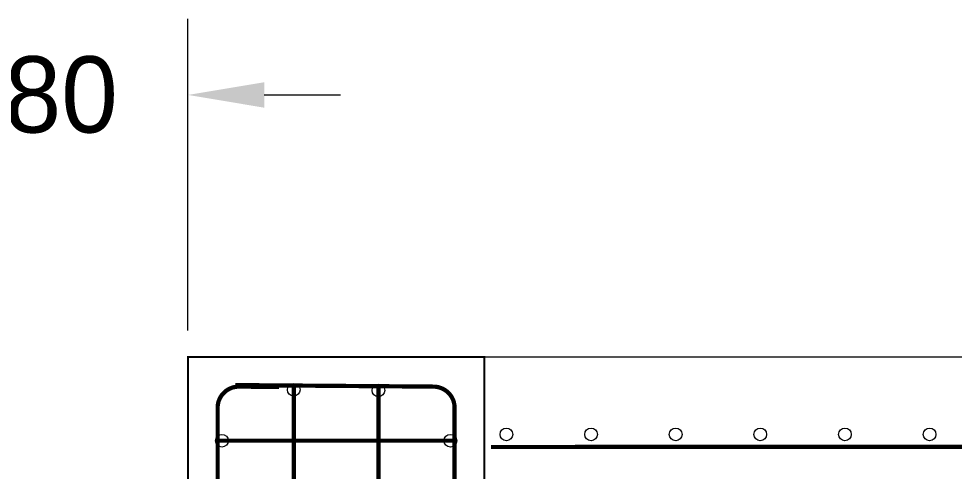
# Model space of a CAD drawing. Extents: x 10599 to 11843, y 9771 to 9967.
# Drawn here: x 11040.366 to 11042.577, y 9959.281 to 9960.349 of the extents above; entities that cross this region are included whole.
import ezdxf

# ---------------------------------------------------------------- set-up
doc = ezdxf.new("R2010")
doc.units = 0
doc.header["$MEASUREMENT"] = 0
doc.layers.add('taller', color=3, linetype='Continuous')
doc.dimstyles.get("Standard").update_dxf_attribs({"dimtxt": 0.18, "dimasz": 0.18, "dimexe": 0.18, "dimexo": 0.0625, "dimgap": 0.09, "dimtad": 0, "dimtih": 1, "dimtoh": 1, "dimdec": 4, "dimzin": 0, "dimdsep": 46, "dimtxsty": 'Standard', "dimcen": 0.09, "dimclrd": 254, "dimclre": 254, "dimadec": 0, "dimazin": 0, "dimtfac": 1, "dimtdec": 4, "dimtofl": 0, "dimtmove": 0, "dimatfit": 3, "dimfxl": 0, "dimtolj": 1, "dimtzin": 0, "dimarcsym": 0})

# ---------------------------------------------------------------- blocks, each defined once
blk = doc.blocks.new('*D26')
at = {"layer": 'taller', "color": 254, "linetype": 'Continuous', "lineweight": 0, "transparency": 16777216}
for p, q in [((11039.9663, 9959.6129), (11039.9663, 9960.3491)), ((11040.7663, 9959.6129), (11040.7663, 9960.3491)), ((11039.7863, 9960.1691), (11039.6063, 9960.1691)), ((11040.9463, 9960.1691), (11041.1263, 9960.1691))]:
    blk.add_line(p, q, dxfattribs=at)
for points in [[(11039.7863, 9960.1991), (11039.7863, 9960.1391), (11039.9663, 9960.1691)], [(11040.9463, 9960.1991), (11040.9463, 9960.1391), (11040.7663, 9960.1691)]]:
    blk.add_solid(points, dxfattribs=at)
at = {"layer": 'taller', "color": 0, "linetype": 'Continuous', "lineweight": 0, "transparency": 16777216, "insert": (11040.3663, 9960.1691), "char_height": 0.18, "attachment_point": 5}
blk.add_mtext('\\A1;0.80', dxfattribs=at)

msp = doc.modelspace()

# ---------------------------------------------------------------- hatches: boundary and pattern name
at = {"layer": 'taller', "linetype": 'Continuous', "lineweight": 0}
h = msp.add_hatch(dxfattribs=at)
h.set_pattern_fill('GRAVEL', color=5)
h.set_pattern_definition([(228.0127875, (2.422365, 2.32021), (-8, -9), [0.134536, -13.31908805]), (184.96974073, (2.332365, 2.220213), (12, 1), [0.230868, -22.85592476]), (132.5104471, (2.102365, 2.200213), (10, -11), [0.162788, -16.116032596]), (267.273689, (1.712365, 1.950213), (1, 20), [0.210238, -20.81355804]), (292.83365418, (1.702365, 1.740213), (-5, 12), [0.206155, -20.40937313]), (357.273689, (1.782365, 1.550213), (-20, 1), [0.210238, -20.81355804]), (37.69424047, (1.992365, 1.540213), (-13, -10), [0.278029, -27.52484855]), (72.25532837, (2.212365, 1.710213), (7, 22), [0.262488, -25.9863215]), (121.4295656, (2.292365, 1.960213), (-8, 13), [0.21095, -20.88407311]), (175.2363583, (2.182365, 2.14021), (11, -1), [0.240832, -11.80076258]), (222.3974378, (1.942365, 2.160213), (-12, -11), [0.311448, -30.833375005]), (138.8140748, (2.702365, 1.94021), (-7, 6), [0.106301, -10.52384481]), (171.4692344, (2.622365, 2.010213), (13, -2), [0.202237, -20.021511416]), (225, (2.4224, 2.0402), (-1e-16, -1), [0.141421, -1.27279256]), (203.1985905, (2.35237, 2.16021), (5, 2), [0.076158, -7.539615106]), (291.8014095, (2.28237, 2.13021), (-1, 3), [0.107703, -5.27746181]), (30.9637565, (2.32237, 2.03021), (3, 2), [0.174929, -5.656022895]), (161.5650512, (2.47237, 2.1202), (2, -1), [0.126491, -3.03578666]), (16.38954033, (1.702365, 2.130213), (10, 3), [0.1772, -17.54284515]), (70.34617594, (1.872365, 2.180213), (-4, -11), [0.148661, -14.71740775]), (293.1985905, (2.47237, 2.32021), (-2, 5), [0.152315, -7.463458106]), (343.61045967, (2.532365, 2.180213), (-10, 3), [0.1772, -17.54284515]), (339.4439548, (1.70237, 1.51021), (-5, 2), [0.17088, -8.373123745]), (294.77514057, (1.862365, 1.45021), (-5, 11), [0.143178, -14.17464306]), (66.8014095, (2.48237, 1.32021), (2, 5), [0.152315, -7.463458106]), (17.35402464, (2.542365, 1.460213), (-13, -4), [0.167631, -16.595423614]), (69.4439548, (1.99237, 1.32021), (-2, -5), [0.08544, -8.458563745]), (101.3099325, (2.42237, 1.32021), (-1, 4), [0.05099, -5.048029514]), (165.9637565, (2.41237, 1.37021), (3, -1), [0.206155, -3.916950626]), (186.00900596, (2.212365, 1.420213), (10, 1), [0.19105, -18.913923175]), (303.6900675, (2.32237, 1.9402), (-1, 2), [0.144222, -3.461329275]), (353.1572266, (2.402365, 1.820213), (17, -2), [0.251794, -24.927562624]), (60.9453959, (2.65237, 1.79021), (-4, -7), [0.102956, -10.19267414]), (90, (2.7024, 1.8802), (-1, 1), [0.06, -0.94]), (120.25643716, (2.192365, 1.45021), (4, -7), [0.138924, -13.75351999]), (48.0127875, (2.122365, 1.57021), (8, 9), [0.269072, -13.18455205]), (0, (2.3024, 1.7702), (1, 1), [0.26, -0.74]), (325.30484647, (2.562365, 1.770213), (10, -7), [0.158114, -15.6532743]), (254.0546041, (2.69237, 1.68021), (-1, -4), [0.145602, -7.13450789]), (207.64597536, (2.652365, 1.540213), (-19, -10), [0.237065, -23.46947418]), (175.42607874, (2.442365, 1.430213), (-13, 1), [0.250799, -24.82907341])])
edge = h.paths.add_edge_path()
edge.add_arc((11041.0163, 9959.4729), 0.015, 0, 360)
h = msp.add_hatch(dxfattribs=at)
h.set_pattern_fill('GRAVEL', color=5)
h.set_pattern_definition([(228.0127875, (2.622365, 2.31871), (-8, -9), [0.134536, -13.31908805]), (184.96974073, (2.532365, 2.218707), (12, 1), [0.230868, -22.85592476]), (132.5104471, (2.302365, 2.198707), (10, -11), [0.162788, -16.116032596]), (267.273689, (1.912365, 1.948707), (1, 20), [0.210238, -20.81355804]), (292.83365418, (1.902365, 1.738707), (-5, 12), [0.206155, -20.40937313]), (357.273689, (1.982365, 1.548707), (-20, 1), [0.210238, -20.81355804]), (37.69424047, (2.192365, 1.538707), (-13, -10), [0.278029, -27.52484855]), (72.25532837, (2.412365, 1.708707), (7, 22), [0.262488, -25.9863215]), (121.4295656, (2.492365, 1.958707), (-8, 13), [0.21095, -20.88407311]), (175.2363583, (2.382365, 2.13871), (11, -1), [0.240832, -11.80076258]), (222.3974378, (2.142365, 2.158707), (-12, -11), [0.311448, -30.833375005]), (138.8140748, (2.902365, 1.93871), (-7, 6), [0.106301, -10.52384481]), (171.4692344, (2.822365, 2.008707), (13, -2), [0.202237, -20.021511416]), (225, (2.6224, 2.0387), (-1e-16, -1), [0.141421, -1.27279256]), (203.1985905, (2.55237, 2.15871), (5, 2), [0.076158, -7.539615106]), (291.8014095, (2.48237, 2.1287), (-1, 3), [0.107703, -5.27746181]), (30.9637565, (2.52237, 2.0287), (3, 2), [0.174929, -5.656022895]), (161.5650512, (2.67237, 2.1187), (2, -1), [0.126491, -3.03578666]), (16.38954033, (1.902365, 2.128707), (10, 3), [0.1772, -17.54284515]), (70.34617594, (2.072365, 2.17871), (-4, -11), [0.148661, -14.71740775]), (293.1985905, (2.67237, 2.31871), (-2, 5), [0.152315, -7.463458106]), (343.61045967, (2.732365, 2.178707), (-10, 3), [0.1772, -17.54284515]), (339.4439548, (1.90237, 1.50871), (-5, 2), [0.17088, -8.373123745]), (294.77514057, (2.062365, 1.44871), (-5, 11), [0.143178, -14.17464306]), (66.8014095, (2.68237, 1.31871), (2, 5), [0.152315, -7.463458106]), (17.35402464, (2.742365, 1.458707), (-13, -4), [0.167631, -16.595423614]), (69.4439548, (2.19237, 1.31871), (-2, -5), [0.08544, -8.458563745]), (101.3099325, (2.62237, 1.3187), (-1, 4), [0.05099, -5.048029514]), (165.9637565, (2.61237, 1.3687), (3, -1), [0.206155, -3.916950626]), (186.00900596, (2.412365, 1.418707), (10, 1), [0.19105, -18.913923175]), (303.6900675, (2.52237, 1.9387), (-1, 2), [0.144222, -3.461329275]), (353.1572266, (2.602365, 1.818707), (17, -2), [0.251794, -24.927562624]), (60.9453959, (2.85237, 1.78871), (-4, -7), [0.102956, -10.19267414]), (90, (2.9024, 1.8787), (-1, 1), [0.06, -0.94]), (120.25643716, (2.392365, 1.44871), (4, -7), [0.138924, -13.75351999]), (48.0127875, (2.322365, 1.56871), (8, 9), [0.269072, -13.18455205]), (0, (2.5024, 1.7687), (1, 1), [0.26, -0.74]), (325.30484647, (2.762365, 1.768707), (10, -7), [0.158114, -15.6532743]), (254.0546041, (2.89237, 1.6787), (-1, -4), [0.145602, -7.13450789]), (207.64597536, (2.852365, 1.538707), (-19, -10), [0.237065, -23.46947418]), (175.42607874, (2.642365, 1.428707), (-13, 1), [0.250799, -24.82907341])])
edge = h.paths.add_edge_path()
edge.add_arc((11041.2163, 9959.4714), 0.015, 0, 360)
h = msp.add_hatch(dxfattribs=at)
h.set_pattern_fill('GRAVEL', color=5)
h.set_pattern_definition([(228.0127875, (2.252365, 2.2), (-8, -9), [0.134536, -13.31908805]), (184.96974073, (2.162365, 2.1), (12, 1), [0.230868, -22.85592476]), (132.5104471, (1.932365, 2.08), (10, -11), [0.162788, -16.116032596]), (267.273689, (1.542365, 1.83), (1, 20), [0.210238, -20.81355804]), (292.83365418, (1.532365, 1.62), (-5, 12), [0.206155, -20.40937313]), (357.273689, (1.612365, 1.43), (-20, 1), [0.210238, -20.81355804]), (37.69424047, (1.822365, 1.42), (-13, -10), [0.278029, -27.52484855]), (72.25532837, (2.042365, 1.59), (7, 22), [0.262488, -25.9863215]), (121.4295656, (2.122365, 1.84), (-8, 13), [0.21095, -20.88407311]), (175.2363583, (2.012365, 2.02), (11, -1), [0.240832, -11.80076258]), (222.3974378, (1.772365, 2.04), (-12, -11), [0.311448, -30.833375005]), (138.8140748, (2.532365, 1.82), (-7, 6), [0.106301, -10.52384481]), (171.4692344, (2.452365, 1.89), (13, -2), [0.202237, -20.021511416]), (225, (2.2524, 1.92), (-1e-16, -1), [0.141421, -1.27279256]), (203.1985905, (2.18237, 2.04), (5, 2), [0.076158, -7.539615106]), (291.8014095, (2.11237, 2.01), (-1, 3), [0.107703, -5.27746181]), (30.9637565, (2.15237, 1.91), (3, 2), [0.174929, -5.656022895]), (161.5650512, (2.30237, 2), (2, -1), [0.126491, -3.03578666]), (16.38954033, (1.532365, 2.01), (10, 3), [0.1772, -17.54284515]), (70.34617594, (1.702365, 2.06), (-4, -11), [0.148661, -14.71740775]), (293.1985905, (2.30237, 2.2), (-2, 5), [0.152315, -7.463458106]), (343.61045967, (2.362365, 2.06), (-10, 3), [0.1772, -17.54284515]), (339.4439548, (1.53237, 1.39), (-5, 2), [0.17088, -8.373123745]), (294.77514057, (1.692365, 1.33), (-5, 11), [0.143178, -14.17464306]), (66.8014095, (2.31237, 1.2), (2, 5), [0.152315, -7.463458106]), (17.35402464, (2.372365, 1.34), (-13, -4), [0.167631, -16.595423614]), (69.4439548, (1.82237, 1.2), (-2, -5), [0.08544, -8.458563745]), (101.3099325, (2.25237, 1.2), (-1, 4), [0.05099, -5.048029514]), (165.9637565, (2.24237, 1.25), (3, -1), [0.206155, -3.916950626]), (186.00900596, (2.042365, 1.3), (10, 1), [0.19105, -18.913923175]), (303.6900675, (2.15237, 1.82), (-1, 2), [0.144222, -3.461329275]), (353.1572266, (2.232365, 1.7), (17, -2), [0.251794, -24.927562624]), (60.9453959, (2.48237, 1.67), (-4, -7), [0.102956, -10.19267414]), (90, (2.5324, 1.76), (-1, 1), [0.06, -0.94]), (120.25643716, (2.022365, 1.33), (4, -7), [0.138924, -13.75351999]), (48.0127875, (1.952365, 1.45), (8, 9), [0.269072, -13.18455205]), (0, (2.1324, 1.65), (1, 1), [0.26, -0.74]), (325.30484647, (2.392365, 1.65), (10, -7), [0.158114, -15.6532743]), (254.0546041, (2.52237, 1.56), (-1, -4), [0.145602, -7.13450789]), (207.64597536, (2.482365, 1.42), (-19, -10), [0.237065, -23.46947418]), (175.42607874, (2.272365, 1.31), (-13, 1), [0.250799, -24.82907341])])
edge = h.paths.add_edge_path()
edge.add_arc((11040.8463, 9959.3527), 0.015, 0, 360)
h = msp.add_hatch(dxfattribs=at)
h.set_pattern_fill('GRAVEL', color=5)
h.set_pattern_definition([(228.0127875, (2.792365, 2.2), (-8, -9), [0.134536, -13.31908805]), (184.96974073, (2.702365, 2.1), (12, 1), [0.230868, -22.85592476]), (132.5104471, (2.472365, 2.08), (10, -11), [0.162788, -16.116032596]), (267.273689, (2.082365, 1.83), (1, 20), [0.210238, -20.81355804]), (292.83365418, (2.072365, 1.62), (-5, 12), [0.206155, -20.40937313]), (357.273689, (2.152365, 1.43), (-20, 1), [0.210238, -20.81355804]), (37.69424047, (2.362365, 1.42), (-13, -10), [0.278029, -27.52484855]), (72.25532837, (2.582365, 1.59), (7, 22), [0.262488, -25.9863215]), (121.4295656, (2.662365, 1.84), (-8, 13), [0.21095, -20.88407311]), (175.2363583, (2.552365, 2.02), (11, -1), [0.240832, -11.80076258]), (222.3974378, (2.312365, 2.04), (-12, -11), [0.311448, -30.833375005]), (138.8140748, (3.072365, 1.82), (-7, 6), [0.106301, -10.52384481]), (171.4692344, (2.992365, 1.89), (13, -2), [0.202237, -20.021511416]), (225, (2.7924, 1.92), (-1e-16, -1), [0.141421, -1.27279256]), (203.1985905, (2.72237, 2.04), (5, 2), [0.076158, -7.539615106]), (291.8014095, (2.65237, 2.01), (-1, 3), [0.107703, -5.27746181]), (30.9637565, (2.69237, 1.91), (3, 2), [0.174929, -5.656022895]), (161.5650512, (2.84237, 2), (2, -1), [0.126491, -3.03578666]), (16.38954033, (2.072365, 2.01), (10, 3), [0.1772, -17.54284515]), (70.34617594, (2.242365, 2.06), (-4, -11), [0.148661, -14.71740775]), (293.1985905, (2.84237, 2.2), (-2, 5), [0.152315, -7.463458106]), (343.61045967, (2.902365, 2.06), (-10, 3), [0.1772, -17.54284515]), (339.4439548, (2.07237, 1.39), (-5, 2), [0.17088, -8.373123745]), (294.77514057, (2.232365, 1.33), (-5, 11), [0.143178, -14.17464306]), (66.8014095, (2.85237, 1.2), (2, 5), [0.152315, -7.463458106]), (17.35402464, (2.912365, 1.34), (-13, -4), [0.167631, -16.595423614]), (69.4439548, (2.36237, 1.2), (-2, -5), [0.08544, -8.458563745]), (101.3099325, (2.79237, 1.2), (-1, 4), [0.05099, -5.048029514]), (165.9637565, (2.78237, 1.25), (3, -1), [0.206155, -3.916950626]), (186.00900596, (2.582365, 1.3), (10, 1), [0.19105, -18.913923175]), (303.6900675, (2.69237, 1.82), (-1, 2), [0.144222, -3.461329275]), (353.1572266, (2.772365, 1.7), (17, -2), [0.251794, -24.927562624]), (60.9453959, (3.02237, 1.67), (-4, -7), [0.102956, -10.19267414]), (90, (3.0724, 1.76), (-1, 1), [0.06, -0.94]), (120.25643716, (2.562365, 1.33), (4, -7), [0.138924, -13.75351999]), (48.0127875, (2.492365, 1.45), (8, 9), [0.269072, -13.18455205]), (0, (2.6724, 1.65), (1, 1), [0.26, -0.74]), (325.30484647, (2.932365, 1.65), (10, -7), [0.158114, -15.6532743]), (254.0546041, (3.06237, 1.56), (-1, -4), [0.145602, -7.13450789]), (207.64597536, (3.022365, 1.42), (-19, -10), [0.237065, -23.46947418]), (175.42607874, (2.812365, 1.31), (-13, 1), [0.250799, -24.82907341])])
edge = h.paths.add_edge_path()
edge.add_arc((11041.3863, 9959.3527), 0.015, 0, 360)
h = msp.add_hatch(dxfattribs=at)
h.set_pattern_fill('GRAVEL', color=5)
h.set_pattern_definition([(228.0127875, (2.9248, 2.214746), (-8, -9), [0.134536, -13.31908805]), (184.96974073, (2.834803, 2.114746), (12, 1), [0.230868, -22.85592476]), (132.5104471, (2.604803, 2.094746), (10, -11), [0.162788, -16.116032596]), (267.273689, (2.214803, 1.844746), (1, 20), [0.210238, -20.81355804]), (292.83365418, (2.204803, 1.634746), (-5, 12), [0.206155, -20.40937313]), (357.273689, (2.284803, 1.444746), (-20, 1), [0.210238, -20.81355804]), (37.69424047, (2.494803, 1.434746), (-13, -10), [0.278029, -27.52484855]), (72.25532837, (2.714803, 1.604746), (7, 22), [0.262488, -25.9863215]), (121.4295656, (2.794803, 1.854746), (-8, 13), [0.21095, -20.88407311]), (175.2363583, (2.6848, 2.034746), (11, -1), [0.240832, -11.80076258]), (222.3974378, (2.444803, 2.054746), (-12, -11), [0.311448, -30.833375005]), (138.8140748, (3.2048, 1.83475), (-7, 6), [0.106301, -10.52384481]), (171.4692344, (3.124803, 1.904746), (13, -2), [0.202237, -20.021511416]), (225, (2.9248, 1.93475), (-1e-16, -1), [0.141421, -1.27279256]), (203.1985905, (2.8548, 2.05475), (5, 2), [0.076158, -7.539615106]), (291.8014095, (2.7848, 2.02475), (-1, 3), [0.107703, -5.27746181]), (30.9637565, (2.8248, 1.92475), (3, 2), [0.174929, -5.656022895]), (161.5650512, (2.9748, 2.01475), (2, -1), [0.126491, -3.03578666]), (16.38954033, (2.204803, 2.024746), (10, 3), [0.1772, -17.54284515]), (70.34617594, (2.374803, 2.074746), (-4, -11), [0.148661, -14.71740775]), (293.1985905, (2.9748, 2.21475), (-2, 5), [0.152315, -7.463458106]), (343.61045967, (3.034803, 2.074746), (-10, 3), [0.1772, -17.54284515]), (339.4439548, (2.2048, 1.40475), (-5, 2), [0.17088, -8.373123745]), (294.77514057, (2.3648, 1.344746), (-5, 11), [0.143178, -14.17464306]), (66.8014095, (2.9848, 1.21475), (2, 5), [0.152315, -7.463458106]), (17.35402464, (3.044803, 1.354746), (-13, -4), [0.167631, -16.595423614]), (69.4439548, (2.4948, 1.21475), (-2, -5), [0.08544, -8.458563745]), (101.3099325, (2.9248, 1.21475), (-1, 4), [0.05099, -5.048029514]), (165.9637565, (2.9148, 1.26475), (3, -1), [0.206155, -3.916950626]), (186.00900596, (2.714803, 1.314746), (10, 1), [0.19105, -18.913923175]), (303.6900675, (2.8248, 1.83475), (-1, 2), [0.144222, -3.461329275]), (353.1572266, (2.904803, 1.714746), (17, -2), [0.251794, -24.927562624]), (60.9453959, (3.1548, 1.68475), (-4, -7), [0.102956, -10.19267414]), (90, (3.2048, 1.7747), (-1, 1), [0.06, -0.94]), (120.25643716, (2.6948, 1.344746), (4, -7), [0.138924, -13.75351999]), (48.0127875, (2.6248, 1.464746), (8, 9), [0.269072, -13.18455205]), (0, (2.8048, 1.6647), (1, 1), [0.26, -0.74]), (325.30484647, (3.064803, 1.664746), (10, -7), [0.158114, -15.6532743]), (254.0546041, (3.1948, 1.57475), (-1, -4), [0.145602, -7.13450789]), (207.64597536, (3.154803, 1.434746), (-19, -10), [0.237065, -23.46947418]), (175.42607874, (2.944803, 1.324746), (-13, 1), [0.250799, -24.82907341])])
edge = h.paths.add_edge_path()
edge.add_arc((11041.5187, 9959.3675), 0.015, 0, 360)
h = msp.add_hatch(dxfattribs=at)
h.set_pattern_fill('GRAVEL', color=5)
h.set_pattern_definition([(228.0127875, (3.1248, 2.214746), (-8, -9), [0.134536, -13.31908805]), (184.96974073, (3.034803, 2.114746), (12, 1), [0.230868, -22.85592476]), (132.5104471, (2.804803, 2.094746), (10, -11), [0.162788, -16.116032596]), (267.273689, (2.414803, 1.844746), (1, 20), [0.210238, -20.81355804]), (292.83365418, (2.404803, 1.634746), (-5, 12), [0.206155, -20.40937313]), (357.273689, (2.484803, 1.444746), (-20, 1), [0.210238, -20.81355804]), (37.69424047, (2.694803, 1.434746), (-13, -10), [0.278029, -27.52484855]), (72.25532837, (2.914803, 1.604746), (7, 22), [0.262488, -25.9863215]), (121.4295656, (2.994803, 1.854746), (-8, 13), [0.21095, -20.88407311]), (175.2363583, (2.8848, 2.034746), (11, -1), [0.240832, -11.80076258]), (222.3974378, (2.644803, 2.054746), (-12, -11), [0.311448, -30.833375005]), (138.8140748, (3.4048, 1.83475), (-7, 6), [0.106301, -10.52384481]), (171.4692344, (3.324803, 1.904746), (13, -2), [0.202237, -20.021511416]), (225, (3.1248, 1.93475), (-1e-16, -1), [0.141421, -1.27279256]), (203.1985905, (3.0548, 2.05475), (5, 2), [0.076158, -7.539615106]), (291.8014095, (2.9848, 2.02475), (-1, 3), [0.107703, -5.27746181]), (30.9637565, (3.0248, 1.92475), (3, 2), [0.174929, -5.656022895]), (161.5650512, (3.1748, 2.01475), (2, -1), [0.126491, -3.03578666]), (16.38954033, (2.404803, 2.024746), (10, 3), [0.1772, -17.54284515]), (70.34617594, (2.574803, 2.074746), (-4, -11), [0.148661, -14.71740775]), (293.1985905, (3.1748, 2.21475), (-2, 5), [0.152315, -7.463458106]), (343.61045967, (3.234803, 2.074746), (-10, 3), [0.1772, -17.54284515]), (339.4439548, (2.4048, 1.40475), (-5, 2), [0.17088, -8.373123745]), (294.77514057, (2.5648, 1.344746), (-5, 11), [0.143178, -14.17464306]), (66.8014095, (3.1848, 1.21475), (2, 5), [0.152315, -7.463458106]), (17.35402464, (3.244803, 1.354746), (-13, -4), [0.167631, -16.595423614]), (69.4439548, (2.6948, 1.21475), (-2, -5), [0.08544, -8.458563745]), (101.3099325, (3.1248, 1.21475), (-1, 4), [0.05099, -5.048029514]), (165.9637565, (3.1148, 1.26475), (3, -1), [0.206155, -3.916950626]), (186.00900596, (2.914803, 1.314746), (10, 1), [0.19105, -18.913923175]), (303.6900675, (3.0248, 1.83475), (-1, 2), [0.144222, -3.461329275]), (353.1572266, (3.104803, 1.714746), (17, -2), [0.251794, -24.927562624]), (60.9453959, (3.3548, 1.68475), (-4, -7), [0.102956, -10.19267414]), (90, (3.4048, 1.7747), (-1, 1), [0.06, -0.94]), (120.25643716, (2.8948, 1.344746), (4, -7), [0.138924, -13.75351999]), (48.0127875, (2.8248, 1.464746), (8, 9), [0.269072, -13.18455205]), (0, (3.0048, 1.6647), (1, 1), [0.26, -0.74]), (325.30484647, (3.264803, 1.664746), (10, -7), [0.158114, -15.6532743]), (254.0546041, (3.3948, 1.57475), (-1, -4), [0.145602, -7.13450789]), (207.64597536, (3.354803, 1.434746), (-19, -10), [0.237065, -23.46947418]), (175.42607874, (3.144803, 1.324746), (-13, 1), [0.250799, -24.82907341])])
edge = h.paths.add_edge_path()
edge.add_arc((11041.7187, 9959.3675), 0.015, 0, 360)
h = msp.add_hatch(dxfattribs=at)
h.set_pattern_fill('GRAVEL', color=5)
h.set_pattern_definition([(228.0127875, (3.3248, 2.214746), (-8, -9), [0.134536, -13.31908805]), (184.96974073, (3.234803, 2.114746), (12, 1), [0.230868, -22.85592476]), (132.5104471, (3.004803, 2.094746), (10, -11), [0.162788, -16.116032596]), (267.273689, (2.614803, 1.844746), (1, 20), [0.210238, -20.81355804]), (292.83365418, (2.604803, 1.634746), (-5, 12), [0.206155, -20.40937313]), (357.273689, (2.684803, 1.444746), (-20, 1), [0.210238, -20.81355804]), (37.69424047, (2.894803, 1.434746), (-13, -10), [0.278029, -27.52484855]), (72.25532837, (3.114803, 1.604746), (7, 22), [0.262488, -25.9863215]), (121.4295656, (3.194803, 1.854746), (-8, 13), [0.21095, -20.88407311]), (175.2363583, (3.0848, 2.034746), (11, -1), [0.240832, -11.80076258]), (222.3974378, (2.844803, 2.054746), (-12, -11), [0.311448, -30.833375005]), (138.8140748, (3.6048, 1.83475), (-7, 6), [0.106301, -10.52384481]), (171.4692344, (3.524803, 1.904746), (13, -2), [0.202237, -20.021511416]), (225, (3.3248, 1.93475), (-1e-16, -1), [0.141421, -1.27279256]), (203.1985905, (3.2548, 2.05475), (5, 2), [0.076158, -7.539615106]), (291.8014095, (3.1848, 2.02475), (-1, 3), [0.107703, -5.27746181]), (30.9637565, (3.2248, 1.92475), (3, 2), [0.174929, -5.656022895]), (161.5650512, (3.3748, 2.01475), (2, -1), [0.126491, -3.03578666]), (16.38954033, (2.604803, 2.024746), (10, 3), [0.1772, -17.54284515]), (70.34617594, (2.774803, 2.074746), (-4, -11), [0.148661, -14.71740775]), (293.1985905, (3.3748, 2.21475), (-2, 5), [0.152315, -7.463458106]), (343.61045967, (3.434803, 2.074746), (-10, 3), [0.1772, -17.54284515]), (339.4439548, (2.6048, 1.40475), (-5, 2), [0.17088, -8.373123745]), (294.77514057, (2.7648, 1.344746), (-5, 11), [0.143178, -14.17464306]), (66.8014095, (3.3848, 1.21475), (2, 5), [0.152315, -7.463458106]), (17.35402464, (3.444803, 1.354746), (-13, -4), [0.167631, -16.595423614]), (69.4439548, (2.8948, 1.21475), (-2, -5), [0.08544, -8.458563745]), (101.3099325, (3.3248, 1.21475), (-1, 4), [0.05099, -5.048029514]), (165.9637565, (3.3148, 1.26475), (3, -1), [0.206155, -3.916950626]), (186.00900596, (3.114803, 1.314746), (10, 1), [0.19105, -18.913923175]), (303.6900675, (3.2248, 1.83475), (-1, 2), [0.144222, -3.461329275]), (353.1572266, (3.304803, 1.714746), (17, -2), [0.251794, -24.927562624]), (60.9453959, (3.5548, 1.68475), (-4, -7), [0.102956, -10.19267414]), (90, (3.6048, 1.7747), (-1, 1), [0.06, -0.94]), (120.25643716, (3.0948, 1.344746), (4, -7), [0.138924, -13.75351999]), (48.0127875, (3.0248, 1.464746), (8, 9), [0.269072, -13.18455205]), (0, (3.2048, 1.6647), (1, 1), [0.26, -0.74]), (325.30484647, (3.464803, 1.664746), (10, -7), [0.158114, -15.6532743]), (254.0546041, (3.5948, 1.57475), (-1, -4), [0.145602, -7.13450789]), (207.64597536, (3.554803, 1.434746), (-19, -10), [0.237065, -23.46947418]), (175.42607874, (3.344803, 1.324746), (-13, 1), [0.250799, -24.82907341])])
edge = h.paths.add_edge_path()
edge.add_arc((11041.9187, 9959.3675), 0.015, 0, 360)
h = msp.add_hatch(dxfattribs=at)
h.set_pattern_fill('GRAVEL', color=5)
h.set_pattern_definition([(228.0127875, (3.5248, 2.214746), (-8, -9), [0.134536, -13.31908805]), (184.96974073, (3.434803, 2.114746), (12, 1), [0.230868, -22.85592476]), (132.5104471, (3.204803, 2.094746), (10, -11), [0.162788, -16.116032596]), (267.273689, (2.814803, 1.844746), (1, 20), [0.210238, -20.81355804]), (292.83365418, (2.804803, 1.634746), (-5, 12), [0.206155, -20.40937313]), (357.273689, (2.884803, 1.444746), (-20, 1), [0.210238, -20.81355804]), (37.69424047, (3.094803, 1.434746), (-13, -10), [0.278029, -27.52484855]), (72.25532837, (3.314803, 1.604746), (7, 22), [0.262488, -25.9863215]), (121.4295656, (3.394803, 1.854746), (-8, 13), [0.21095, -20.88407311]), (175.2363583, (3.2848, 2.034746), (11, -1), [0.240832, -11.80076258]), (222.3974378, (3.044803, 2.054746), (-12, -11), [0.311448, -30.833375005]), (138.8140748, (3.8048, 1.83475), (-7, 6), [0.106301, -10.52384481]), (171.4692344, (3.724803, 1.904746), (13, -2), [0.202237, -20.021511416]), (225, (3.5248, 1.93475), (-1e-16, -1), [0.141421, -1.27279256]), (203.1985905, (3.4548, 2.05475), (5, 2), [0.076158, -7.539615106]), (291.8014095, (3.3848, 2.02475), (-1, 3), [0.107703, -5.27746181]), (30.9637565, (3.4248, 1.92475), (3, 2), [0.174929, -5.656022895]), (161.5650512, (3.5748, 2.01475), (2, -1), [0.126491, -3.03578666]), (16.38954033, (2.804803, 2.024746), (10, 3), [0.1772, -17.54284515]), (70.34617594, (2.974803, 2.074746), (-4, -11), [0.148661, -14.71740775]), (293.1985905, (3.5748, 2.21475), (-2, 5), [0.152315, -7.463458106]), (343.61045967, (3.634803, 2.074746), (-10, 3), [0.1772, -17.54284515]), (339.4439548, (2.8048, 1.40475), (-5, 2), [0.17088, -8.373123745]), (294.77514057, (2.9648, 1.344746), (-5, 11), [0.143178, -14.17464306]), (66.8014095, (3.5848, 1.21475), (2, 5), [0.152315, -7.463458106]), (17.35402464, (3.644803, 1.354746), (-13, -4), [0.167631, -16.595423614]), (69.4439548, (3.0948, 1.21475), (-2, -5), [0.08544, -8.458563745]), (101.3099325, (3.5248, 1.21475), (-1, 4), [0.05099, -5.048029514]), (165.9637565, (3.5148, 1.26475), (3, -1), [0.206155, -3.916950626]), (186.00900596, (3.314803, 1.314746), (10, 1), [0.19105, -18.913923175]), (303.6900675, (3.4248, 1.83475), (-1, 2), [0.144222, -3.461329275]), (353.1572266, (3.504803, 1.714746), (17, -2), [0.251794, -24.927562624]), (60.9453959, (3.7548, 1.68475), (-4, -7), [0.102956, -10.19267414]), (90, (3.8048, 1.7747), (-1, 1), [0.06, -0.94]), (120.25643716, (3.2948, 1.344746), (4, -7), [0.138924, -13.75351999]), (48.0127875, (3.2248, 1.464746), (8, 9), [0.269072, -13.18455205]), (0, (3.4048, 1.6647), (1, 1), [0.26, -0.74]), (325.30484647, (3.664803, 1.664746), (10, -7), [0.158114, -15.6532743]), (254.0546041, (3.7948, 1.57475), (-1, -4), [0.145602, -7.13450789]), (207.64597536, (3.754803, 1.434746), (-19, -10), [0.237065, -23.46947418]), (175.42607874, (3.544803, 1.324746), (-13, 1), [0.250799, -24.82907341])])
edge = h.paths.add_edge_path()
edge.add_arc((11042.1187, 9959.3675), 0.015, 0, 360)
h = msp.add_hatch(dxfattribs=at)
h.set_pattern_fill('GRAVEL', color=5)
h.set_pattern_definition([(228.0127875, (3.7248, 2.214746), (-8, -9), [0.134536, -13.31908805]), (184.96974073, (3.634803, 2.114746), (12, 1), [0.230868, -22.85592476]), (132.5104471, (3.404803, 2.094746), (10, -11), [0.162788, -16.116032596]), (267.273689, (3.014803, 1.844746), (1, 20), [0.210238, -20.81355804]), (292.83365418, (3.004803, 1.634746), (-5, 12), [0.206155, -20.40937313]), (357.273689, (3.084803, 1.444746), (-20, 1), [0.210238, -20.81355804]), (37.69424047, (3.294803, 1.434746), (-13, -10), [0.278029, -27.52484855]), (72.25532837, (3.514803, 1.604746), (7, 22), [0.262488, -25.9863215]), (121.4295656, (3.594803, 1.854746), (-8, 13), [0.21095, -20.88407311]), (175.2363583, (3.4848, 2.034746), (11, -1), [0.240832, -11.80076258]), (222.3974378, (3.244803, 2.054746), (-12, -11), [0.311448, -30.833375005]), (138.8140748, (4.0048, 1.83475), (-7, 6), [0.106301, -10.52384481]), (171.4692344, (3.924803, 1.904746), (13, -2), [0.202237, -20.021511416]), (225, (3.7248, 1.93475), (-1e-16, -1), [0.141421, -1.27279256]), (203.1985905, (3.6548, 2.05475), (5, 2), [0.076158, -7.539615106]), (291.8014095, (3.5848, 2.02475), (-1, 3), [0.107703, -5.27746181]), (30.9637565, (3.6248, 1.92475), (3, 2), [0.174929, -5.656022895]), (161.5650512, (3.7748, 2.01475), (2, -1), [0.126491, -3.03578666]), (16.38954033, (3.004803, 2.024746), (10, 3), [0.1772, -17.54284515]), (70.34617594, (3.174803, 2.074746), (-4, -11), [0.148661, -14.71740775]), (293.1985905, (3.7748, 2.21475), (-2, 5), [0.152315, -7.463458106]), (343.61045967, (3.834803, 2.074746), (-10, 3), [0.1772, -17.54284515]), (339.4439548, (3.0048, 1.40475), (-5, 2), [0.17088, -8.373123745]), (294.77514057, (3.1648, 1.344746), (-5, 11), [0.143178, -14.17464306]), (66.8014095, (3.7848, 1.21475), (2, 5), [0.152315, -7.463458106]), (17.35402464, (3.844803, 1.354746), (-13, -4), [0.167631, -16.595423614]), (69.4439548, (3.2948, 1.21475), (-2, -5), [0.08544, -8.458563745]), (101.3099325, (3.7248, 1.21475), (-1, 4), [0.05099, -5.048029514]), (165.9637565, (3.7148, 1.26475), (3, -1), [0.206155, -3.916950626]), (186.00900596, (3.514803, 1.314746), (10, 1), [0.19105, -18.913923175]), (303.6900675, (3.6248, 1.83475), (-1, 2), [0.144222, -3.461329275]), (353.1572266, (3.704803, 1.714746), (17, -2), [0.251794, -24.927562624]), (60.9453959, (3.9548, 1.68475), (-4, -7), [0.102956, -10.19267414]), (90, (4.0048, 1.7747), (-1, 1), [0.06, -0.94]), (120.25643716, (3.4948, 1.344746), (4, -7), [0.138924, -13.75351999]), (48.0127875, (3.4248, 1.464746), (8, 9), [0.269072, -13.18455205]), (0, (3.6048, 1.6647), (1, 1), [0.26, -0.74]), (325.30484647, (3.864803, 1.664746), (10, -7), [0.158114, -15.6532743]), (254.0546041, (3.9948, 1.57475), (-1, -4), [0.145602, -7.13450789]), (207.64597536, (3.954803, 1.434746), (-19, -10), [0.237065, -23.46947418]), (175.42607874, (3.744803, 1.324746), (-13, 1), [0.250799, -24.82907341])])
edge = h.paths.add_edge_path()
edge.add_arc((11042.3187, 9959.3675), 0.015, 0, 360)
h = msp.add_hatch(dxfattribs=at)
h.set_pattern_fill('GRAVEL', color=5)
h.set_pattern_definition([(228.0127875, (3.9248, 2.214746), (-8, -9), [0.134536, -13.31908805]), (184.96974073, (3.834803, 2.114746), (12, 1), [0.230868, -22.85592476]), (132.5104471, (3.604803, 2.094746), (10, -11), [0.162788, -16.116032596]), (267.273689, (3.214803, 1.844746), (1, 20), [0.210238, -20.81355804]), (292.83365418, (3.204803, 1.634746), (-5, 12), [0.206155, -20.40937313]), (357.273689, (3.284803, 1.444746), (-20, 1), [0.210238, -20.81355804]), (37.69424047, (3.494803, 1.434746), (-13, -10), [0.278029, -27.52484855]), (72.25532837, (3.714803, 1.604746), (7, 22), [0.262488, -25.9863215]), (121.4295656, (3.794803, 1.854746), (-8, 13), [0.21095, -20.88407311]), (175.2363583, (3.6848, 2.034746), (11, -1), [0.240832, -11.80076258]), (222.3974378, (3.444803, 2.054746), (-12, -11), [0.311448, -30.833375005]), (138.8140748, (4.2048, 1.83475), (-7, 6), [0.106301, -10.52384481]), (171.4692344, (4.124803, 1.904746), (13, -2), [0.202237, -20.021511416]), (225, (3.9248, 1.93475), (-1e-16, -1), [0.141421, -1.27279256]), (203.1985905, (3.8548, 2.05475), (5, 2), [0.076158, -7.539615106]), (291.8014095, (3.7848, 2.02475), (-1, 3), [0.107703, -5.27746181]), (30.9637565, (3.8248, 1.92475), (3, 2), [0.174929, -5.656022895]), (161.5650512, (3.9748, 2.01475), (2, -1), [0.126491, -3.03578666]), (16.38954033, (3.204803, 2.024746), (10, 3), [0.1772, -17.54284515]), (70.34617594, (3.374803, 2.074746), (-4, -11), [0.148661, -14.71740775]), (293.1985905, (3.9748, 2.21475), (-2, 5), [0.152315, -7.463458106]), (343.61045967, (4.034803, 2.074746), (-10, 3), [0.1772, -17.54284515]), (339.4439548, (3.2048, 1.40475), (-5, 2), [0.17088, -8.373123745]), (294.77514057, (3.3648, 1.344746), (-5, 11), [0.143178, -14.17464306]), (66.8014095, (3.9848, 1.21475), (2, 5), [0.152315, -7.463458106]), (17.35402464, (4.044803, 1.354746), (-13, -4), [0.167631, -16.595423614]), (69.4439548, (3.4948, 1.21475), (-2, -5), [0.08544, -8.458563745]), (101.3099325, (3.9248, 1.21475), (-1, 4), [0.05099, -5.048029514]), (165.9637565, (3.9148, 1.26475), (3, -1), [0.206155, -3.916950626]), (186.00900596, (3.714803, 1.314746), (10, 1), [0.19105, -18.913923175]), (303.6900675, (3.8248, 1.83475), (-1, 2), [0.144222, -3.461329275]), (353.1572266, (3.904803, 1.714746), (17, -2), [0.251794, -24.927562624]), (60.9453959, (4.1548, 1.68475), (-4, -7), [0.102956, -10.19267414]), (90, (4.2048, 1.7747), (-1, 1), [0.06, -0.94]), (120.25643716, (3.6948, 1.344746), (4, -7), [0.138924, -13.75351999]), (48.0127875, (3.6248, 1.464746), (8, 9), [0.269072, -13.18455205]), (0, (3.8048, 1.6647), (1, 1), [0.26, -0.74]), (325.30484647, (4.064803, 1.664746), (10, -7), [0.158114, -15.6532743]), (254.0546041, (4.1948, 1.57475), (-1, -4), [0.145602, -7.13450789]), (207.64597536, (4.154803, 1.434746), (-19, -10), [0.237065, -23.46947418]), (175.42607874, (3.944803, 1.324746), (-13, 1), [0.250799, -24.82907341])])
edge = h.paths.add_edge_path()
edge.add_arc((11042.5187, 9959.3675), 0.015, 0, 360)

# ---------------------------------------------------------------- linework, layer by layer
at = {"layer": 'taller', "color": 7, "linetype": 'Continuous', "lineweight": 0, "const_width": 0.005, "flags": 128}
msp.add_lwpolyline([(11040.7663, 9957.9504), (11040.7663, 9959.5504), (11041.4663, 9959.5504), (11041.4663, 9957.9504)], close=True, dxfattribs=at)
at = {"layer": 'taller', "color": 7, "linetype": 'Continuous', "lineweight": 0, "flags": 128}
msp.add_lwpolyline([(11041.4663, 9959.5504), (11043.4663, 9959.5504)], dxfattribs=at)
at = {"layer": 'taller', "color": 5, "linetype": 'Continuous', "lineweight": 0, "const_width": 0.01, "flags": 128}
msp.add_lwpolyline([(11040.8785, 9959.484), (11041.3463, 9959.4804, -0.414214), (11041.3963, 9959.4304), (11041.3963, 9958.0704, -0.414214), (11041.3463, 9958.0204), (11040.8863, 9958.0204, -0.414214), (11040.8363, 9958.0704), (11040.8363, 9959.4304, -0.414214), (11040.8863, 9959.4804), (11040.9813, 9959.4797)], format="xyb", dxfattribs=at)
for points in [[(11041.0163, 9958.0204), (11041.0163, 9959.4829)], [(11041.2163, 9958.0204), (11041.2163, 9959.4814)], [(11040.8363, 9959.3527), (11041.3963, 9959.3527)], [(11041.4822, 9959.3379), (11043.4351, 9959.3384)]]:
    msp.add_lwpolyline(points, dxfattribs=at)
at = {"layer": 'taller', "color": 5, "linetype": 'Continuous', "lineweight": 0}
for centre in [(11041.0163, 9959.4729), (11041.2163, 9959.4714), (11040.8463, 9959.3527), (11041.3863, 9959.3527), (11041.5187, 9959.3675), (11041.7187, 9959.3675), (11041.9187, 9959.3675), (11042.1187, 9959.3675), (11042.3187, 9959.3675), (11042.5187, 9959.3675)]:
    msp.add_circle(centre, 0.015, dxfattribs=at)

# ---------------------------------------------------------------- dimensions: what is measured, and where the dimension line sits
at = {"layer": 'taller', "color": 7, "linetype": 'Continuous', "lineweight": 0}
dim = msp.add_linear_dim(base=(11040.7663, 9960.1691), p1=(11039.9663, 9959.5504), p2=(11040.7663, 9959.5504), dimstyle='Standard', override={"dimtih": 0, "dimtoh": 0, "dimdec": 2, "dimdsep": 0, "dimaunit": 1, "dimadec": 3, "dimtdec": 2, "dimlwd": 0, "dimlwe": 0}, dxfattribs=at)
dim.commit()
dim.dimension.update_dxf_attribs({"geometry": '*D26', "text_midpoint": (11040.3663, 9960.1691)})

doc.saveas('drawing.dxf')
